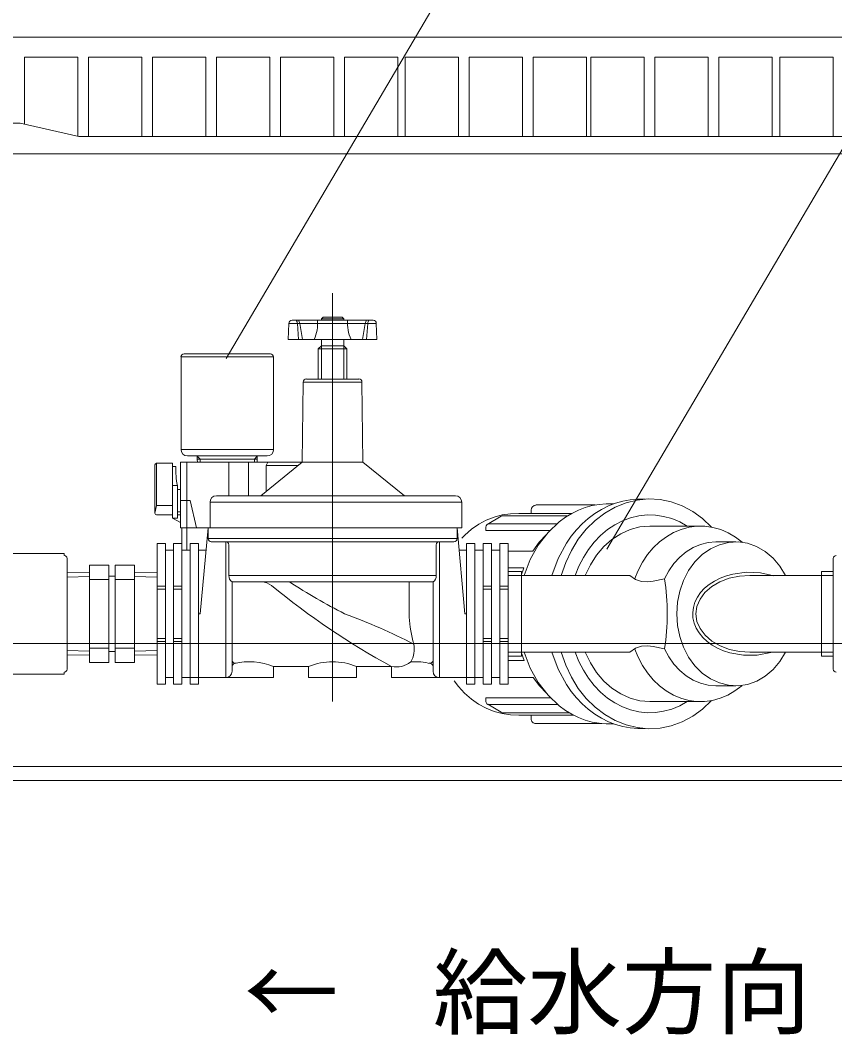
# Model space of a CAD drawing. Units: millimetres, scale not verified. Extents: x -28785 to 23890, y -3354 to 5557.
# Drawn here: x -19341.9 to -19031.7, y -2087.4 to -1701 of the extents above; entities that cross this region are included whole.
import ezdxf
from ezdxf.enums import TextEntityAlignment as Align

# ---------------------------------------------------------------- set-up
doc = ezdxf.new("R2010")
doc.units = ezdxf.units.MM
doc.header["$LTSCALE"] = 10
doc.layers.add('0-4_moji', color=7, linetype='Continuous', lineweight=18)
doc.layers.add('E-0', color=7, linetype='Continuous', lineweight=18)
doc.styles.add('ＭＳ ゴシック', font='')
doc.styles.get('ＭＳ ゴシック').set_extended_font_data('MS Gothic')

msp = doc.modelspace()

# ---------------------------------------------------------------- linework, layer by layer
at = {"layer": 'E-0'}
for p, q in [((-19263.44, -1829.85), (-19038.45, -1447.47)), ((-19118.46, -1902.51), (-18898.03, -1527.86)), ((-19411.03, -1707.4), (-19092.56, -1707.4)), ((-19380.42, -1751.87), (-19108.51, -1751.87)), ((-18870.13, -1751.87), (-19142.29, -1751.87)), ((-19222.97, -1804.93), (-19222.97, -1960.51)), ((-19238.42, -1815.26), (-19207.52, -1815.26)), ((-19227.22, -1814.66), (-19226.61, -1814.05)), ((-19227.22, -1814.66), (-19218.71, -1814.66)), ((-19227.22, -1814.66), (-19227.22, -1815.26)), ((-19226.61, -1814.05), (-19219.32, -1814.05)), ((-19218.71, -1814.66), (-19219.32, -1814.05)), ((-19218.71, -1814.66), (-19218.71, -1815.26)), ((-19239.63, -1816.44), (-19239.86, -1822.56)), ((-19239.63, -1816.44), (-19206.3, -1816.44)), ((-19236.34, -1816.44), (-19235.9, -1822.56)), ((-19235.45, -1816.44), (-19234.42, -1822.56)), ((-19210.49, -1816.44), (-19211.52, -1822.56)), ((-19209.6, -1816.44), (-19210.04, -1822.56)), ((-19206.3, -1816.44), (-19206.08, -1822.56)), ((-19239.86, -1822.56), (-19206.08, -1822.56)), ((-19227.22, -1822.56), (-19227.22, -1824.99)), ((-19218.71, -1822.56), (-19218.71, -1824.99)), ((-19228.44, -1826.2), (-19227.22, -1824.99)), ((-19228.44, -1826.2), (-19217.5, -1826.2)), ((-19228.44, -1826.2), (-19228.44, -1837.63)), ((-19227.22, -1824.99), (-19227.22, -1837.63)), ((-19227.22, -1824.99), (-19218.71, -1824.99)), ((-19217.5, -1826.2), (-19218.71, -1824.99)), ((-19218.71, -1824.99), (-19218.71, -1837.63)), ((-19217.5, -1826.2), (-19217.5, -1837.63)), ((-19280.7, -1829.24), (-19280.7, -1864.49)), ((-19280.7, -1829.24), (-19245.45, -1829.24)), ((-19279.49, -1828.03), (-19246.67, -1828.03)), ((-19245.45, -1829.24), (-19245.45, -1864.49)), ((-19234.16, -1838.83), (-19234.51, -1869.35)), ((-19234.16, -1838.83), (-19211.77, -1838.83)), ((-19232.95, -1837.63), (-19212.99, -1837.63)), ((-19211.77, -1838.83), (-19211.42, -1869.35)), ((-19280.7, -1864.49), (-19245.45, -1864.49)), ((-19290, -1869.72), (-19290, -1885.76)), ((-19290, -1869.72), (-19283.92, -1869.72)), ((-19283.92, -1869.72), (-19283.92, -1890.62)), ((-19280.88, -1869.35), (-19234.51, -1869.35)), ((-19280.88, -1869.35), (-19280.88, -1894.27)), ((-19278.45, -1869.35), (-19278.45, -1894.27)), ((-19278.27, -1866.92), (-19247.88, -1866.92)), ((-19274.5, -1868.14), (-19274.5, -1866.92)), ((-19274.5, -1867.07), (-19273.41, -1868.14)), ((-19274.5, -1868.14), (-19251.65, -1868.14)), ((-19274.5, -1868.14), (-19274.46, -1869.35)), ((-19273.41, -1869.35), (-19273.41, -1868.14)), ((-19262.54, -1869.35), (-19262.54, -1882.11)), ((-19255.04, -1869.35), (-19255.04, -1882.11)), ((-19251.65, -1867.07), (-19252.75, -1868.14)), ((-19252.75, -1869.35), (-19252.75, -1868.14)), ((-19251.65, -1868.14), (-19251.69, -1869.35)), ((-19251.65, -1868.14), (-19251.65, -1866.92)), ((-19234.51, -1869.35), (-19250.32, -1882.11)), ((-19248.27, -1870.57), (-19247.62, -1869.35)), ((-19234.51, -1869.35), (-19211.42, -1869.35)), ((-19211.42, -1869.35), (-19195.62, -1882.11)), ((-19290.61, -1870.32), (-19290.61, -1888.8)), ((-19283.92, -1870.93), (-19282.71, -1870.93)), ((-19248.27, -1870.57), (-19248.27, -1880.46)), ((-19248.27, -1870.57), (-19236.02, -1870.57)), ((-19283.92, -1878.23), (-19282.1, -1878.23)), ((-19282.1, -1878.23), (-19282.1, -1890.62)), ((-19282.1, -1879.68), (-19280.88, -1879.68)), ((-19280.88, -1883.94), (-19277.24, -1883.94)), ((-19277.24, -1883.94), (-19274.81, -1894.27)), ((-19269.62, -1884.55), (-19173.74, -1884.55)), ((-19269.62, -1884.55), (-19269.62, -1894.27)), ((-19267.19, -1882.11), (-19176.17, -1882.11)), ((-19173.74, -1884.55), (-19173.74, -1894.27)), ((-19145.5, -1885.62), (-19122.91, -1885.62)), ((-19290, -1885.76), (-19290.61, -1888.8)), ((-19290, -1885.76), (-19283.92, -1885.76)), ((-19290, -1889.41), (-19283.92, -1889.41)), ((-19282.1, -1888.19), (-19280.88, -1888.19)), ((-19282.1, -1889.41), (-19280.88, -1889.41)), ((-19152.08, -1888.87), (-19131.91, -1888.87)), ((-19147.36, -1887.58), (-19147.36, -1888.87)), ((-19283.92, -1890.62), (-19282.1, -1890.62)), ((-19283.92, -1890.62), (-19280.88, -1892.32)), ((-19158.75, -1889.93), (-19164.07, -1893.08)), ((-19163.35, -1892.85), (-19137.61, -1892.85)), ((-19158.03, -1889.7), (-19133.34, -1889.7)), ((-19270.37, -1894.27), (-19280.88, -1894.27)), ((-19280.34, -1900.35), (-19280.34, -1894.27)), ((-19278.45, -1894.27), (-19278.45, -1902.78)), ((-19270.37, -1894.27), (-19273.41, -1927.09)), ((-19270.37, -1894.27), (-19173.74, -1894.27)), ((-19270.37, -1894.27), (-19270.37, -1898.4)), ((-19175.57, -1894.27), (-19172.53, -1927.09)), ((-19175.57, -1894.27), (-19175.57, -1898.4)), ((-19164.59, -1894.1), (-19164.59, -1895.4)), ((-19164.59, -1895.4), (-19140.28, -1895.4)), ((-19082.77, -1893.66), (-19102.09, -1893.66)), ((-19289.82, -1900.35), (-19289.82, -1953.83)), ((-19289.82, -1900.35), (-19286.66, -1900.35)), ((-19286.66, -1900.35), (-19286.66, -1953.83)), ((-19283.5, -1953.83), (-19283.5, -1900.35)), ((-19283.5, -1900.35), (-19280.34, -1900.35)), ((-19280.34, -1953.83), (-19280.34, -1900.35)), ((-19277.18, -1953.83), (-19277.18, -1900.35)), ((-19277.18, -1900.35), (-19274.02, -1900.35)), ((-19274.02, -1953.83), (-19274.02, -1900.35)), ((-19270.37, -1898.4), (-19175.57, -1898.4)), ((-19269.15, -1899.62), (-19176.78, -1899.62)), ((-19263.69, -1951.39), (-19263.69, -1899.62)), ((-19262.47, -1900.83), (-19262.47, -1912.5)), ((-19183.47, -1900.83), (-19183.47, -1912.5)), ((-19182.25, -1951.39), (-19182.25, -1899.62)), ((-19171.92, -1953.83), (-19171.92, -1900.35)), ((-19168.76, -1900.35), (-19171.92, -1900.35)), ((-19168.76, -1953.83), (-19168.76, -1900.35)), ((-19165.6, -1953.83), (-19165.6, -1900.35)), ((-19162.44, -1900.35), (-19165.6, -1900.35)), ((-19162.44, -1953.83), (-19162.44, -1900.35)), ((-19159.28, -1900.35), (-19159.28, -1953.83)), ((-19156.12, -1900.35), (-19159.28, -1900.35)), ((-19156.12, -1900.35), (-19156.12, -1953.83)), ((-19069.39, -1899.67), (-19076.92, -1899.67)), ((-19325.18, -1904.11), (-19345.57, -1904.11)), ((-19325.18, -1904.86), (-19325.18, -1904.11)), ((-19286.66, -1902.78), (-19283.5, -1902.78)), ((-19280.34, -1902.78), (-19277.18, -1902.78)), ((-19271.16, -1902.78), (-19274.02, -1902.78)), ((-19174.78, -1902.78), (-19171.92, -1902.78)), ((-19165.6, -1902.78), (-19168.76, -1902.78)), ((-19159.28, -1902.78), (-19162.44, -1902.78)), ((-19156.12, -1903.15), (-19146.74, -1903.15)), ((-19324.06, -1905.98), (-19324.06, -1948.19)), ((-19308.17, -1908.55), (-19315.51, -1908.55)), ((-19315.51, -1908.55), (-19315.51, -1945.62)), ((-19308.17, -1945.62), (-19308.17, -1908.55)), ((-19305.74, -1908.55), (-19298.4, -1908.55)), ((-19305.74, -1945.62), (-19305.74, -1908.55)), ((-19298.4, -1908.55), (-19298.4, -1945.62)), ((-19032.26, -1905.98), (-19032.26, -1948.19)), ((-19324.06, -1911.51), (-19315.51, -1911.29)), ((-19305.74, -1912.73), (-19308.17, -1912.73)), ((-19289.84, -1911.51), (-19298.4, -1911.29)), ((-19262.47, -1912.5), (-19183.47, -1912.5)), ((-19156.12, -1909.61), (-19150.13, -1909.61)), ((-19151.03, -1911.02), (-19156.12, -1911.02)), ((-19109.71, -1912.43), (-19156.12, -1912.43)), ((-19151.19, -1912.43), (-19150.13, -1909.61)), ((-19151.03, -1911.02), (-19151.03, -1943.15)), ((-19032.26, -1912.43), (-19064, -1912.43)), ((-19036.78, -1911.02), (-19036.78, -1943.15)), ((-19032.26, -1911.02), (-19036.78, -1911.02)), ((-19324.06, -1913.14), (-19315.51, -1912.92)), ((-19308.17, -1913.98), (-19315.51, -1913.98)), ((-19305.74, -1913.98), (-19298.4, -1913.98)), ((-19289.84, -1913.14), (-19298.4, -1912.92)), ((-19289.82, -1916.51), (-19286.66, -1916.51)), ((-19283.5, -1916.51), (-19280.34, -1916.51)), ((-19261.25, -1914.93), (-19261.25, -1948.96)), ((-19261.25, -1914.93), (-19184.68, -1914.93)), ((-19193.8, -1914.93), (-19193.8, -1928.3)), ((-19184.68, -1914.93), (-19184.68, -1948.96)), ((-19162.44, -1916.51), (-19165.6, -1916.51)), ((-19156.12, -1916.51), (-19159.28, -1916.51)), ((-19289.82, -1917.73), (-19286.66, -1917.73)), ((-19283.5, -1917.73), (-19280.34, -1917.73)), ((-19162.44, -1917.73), (-19165.6, -1917.73)), ((-19156.12, -1917.73), (-19159.28, -1917.73)), ((-19273.41, -1927.09), (-19274.02, -1927.09)), ((-19172.53, -1927.09), (-19171.92, -1927.09)), ((-18799.66, -1938.34), (-19451.14, -1938.34)), ((-19289.82, -1936.44), (-19286.66, -1936.44)), ((-19289.82, -1937.66), (-19286.66, -1937.66)), ((-19283.5, -1936.44), (-19280.34, -1936.44)), ((-19283.5, -1937.66), (-19280.34, -1937.66)), ((-19162.44, -1936.44), (-19165.6, -1936.44)), ((-19162.44, -1937.66), (-19165.6, -1937.66)), ((-19156.12, -1936.44), (-19159.28, -1936.44)), ((-19156.12, -1937.66), (-19159.28, -1937.66)), ((-19324.06, -1941.03), (-19315.51, -1941.25)), ((-19324.06, -1942.67), (-19315.51, -1942.89)), ((-19308.17, -1940.19), (-19315.51, -1940.19)), ((-19305.74, -1941.45), (-19308.17, -1941.45)), ((-19305.74, -1940.19), (-19298.4, -1940.19)), ((-19289.84, -1941.03), (-19298.4, -1941.25)), ((-19289.84, -1942.67), (-19298.4, -1942.89)), ((-19109.71, -1941.74), (-19156.12, -1941.74)), ((-19151.03, -1943.15), (-19156.12, -1943.15)), ((-19149.98, -1944.91), (-19151.19, -1941.74)), ((-19032.26, -1941.74), (-19064, -1941.74)), ((-19032.26, -1943.15), (-19036.78, -1943.15)), ((-19308.17, -1945.62), (-19315.51, -1945.62)), ((-19305.74, -1945.62), (-19298.4, -1945.62)), ((-19245.45, -1947.14), (-19232.08, -1947.14)), ((-19245.45, -1947.14), (-19245.45, -1951.39)), ((-19232.08, -1947.14), (-19232.08, -1951.39)), ((-19213.85, -1947.14), (-19200.48, -1947.14)), ((-19213.85, -1947.14), (-19213.85, -1951.39)), ((-19200.48, -1947.14), (-19200.48, -1951.39)), ((-19156.12, -1944.91), (-19149.98, -1944.91)), ((-19325.18, -1950.06), (-19345.57, -1950.06)), ((-19325.18, -1949.31), (-19325.18, -1950.06)), ((-19286.66, -1951.39), (-19283.5, -1951.39)), ((-19263.69, -1951.39), (-19274.02, -1951.39)), ((-19263.69, -1951.39), (-19245.45, -1951.39)), ((-19232.08, -1951.39), (-19213.85, -1951.39)), ((-19200.48, -1951.39), (-19182.25, -1951.39)), ((-19182.25, -1951.39), (-19171.92, -1951.39)), ((-19168.76, -1951.39), (-19171.92, -1951.39)), ((-19165.6, -1951.39), (-19168.76, -1951.39)), ((-19159.28, -1951.39), (-19162.44, -1951.39)), ((-19156.12, -1951.37), (-19146.51, -1951.37)), ((-19289.82, -1953.83), (-19286.66, -1953.83)), ((-19283.5, -1953.83), (-19280.34, -1953.83)), ((-19277.18, -1953.83), (-19274.02, -1953.83)), ((-19168.76, -1953.83), (-19171.92, -1953.83)), ((-19162.44, -1953.83), (-19165.6, -1953.83)), ((-19156.12, -1953.83), (-19159.28, -1953.83)), ((-19069.39, -1954.51), (-19076.92, -1954.51)), ((-19164.59, -1959.12), (-19139.95, -1959.12)), ((-19164.59, -1960.43), (-19164.59, -1959.12)), ((-19158.75, -1964.59), (-19163.89, -1961.55)), ((-19163.35, -1961.67), (-19137.2, -1961.67)), ((-19082.77, -1960.51), (-19102.09, -1960.51)), ((-19158.03, -1964.82), (-19132.77, -1964.82)), ((-19152.08, -1965.66), (-19131.26, -1965.66)), ((-19147.36, -1967.04), (-19147.36, -1965.65)), ((-19145.5, -1968.9), (-19120.39, -1968.9)), ((-18832.93, -1985.25), (-19417.87, -1985.25))]:
    msp.add_line(p, q, dxfattribs=at)
for points in [[(-18799.66, -1852.5), (-18834.08, -1852.5), (-18839.77, -1707.4), (-19158.25, -1707.4)], [(-19340.35, -1740.55), (-19340.35, -1715.03), (-19320.03, -1715.03), (-19320.03, -1745.18)], [(-19315.97, -1745.24), (-19315.97, -1715.03), (-19295.65, -1715.03), (-19295.65, -1745.18)], [(-19291.59, -1745.24), (-19291.59, -1715.03), (-19271.28, -1715.03), (-19271.28, -1745.18)], [(-19267.21, -1745.24), (-19267.21, -1715.03), (-19246.9, -1715.03), (-19246.9, -1745.18)], [(-19242.84, -1745.24), (-19242.84, -1715.03), (-19222.52, -1715.03), (-19222.52, -1745.18)], [(-19218.46, -1745.24), (-19218.46, -1715.03), (-19198.14, -1715.03), (-19198.14, -1745.18)], [(-19195.29, -1745.24), (-19195.29, -1715.03), (-19174.98, -1715.03), (-19174.98, -1745.18)], [(-19170.91, -1745.24), (-19170.91, -1715.03), (-19150.6, -1715.03), (-19150.6, -1745.18)], [(-19146.54, -1745.24), (-19146.54, -1715.03), (-19126.22, -1715.03), (-19126.22, -1745.18)], [(-18856.79, -1711.88), (-18857.69, -1728.64), (-18870, -1728.64), (-18870, -1740.17), (-18908.79, -1740.17), (-18931.15, -1745.24), (-19141, -1745.24)], [(-19104.27, -1745.24), (-19104.27, -1715.03), (-19124.58, -1715.03), (-19124.58, -1745.18)], [(-19079.89, -1745.24), (-19079.89, -1715.03), (-19100.2, -1715.03), (-19100.2, -1745.18)], [(-19055.51, -1745.24), (-19055.51, -1715.03), (-19075.82, -1715.03), (-19075.82, -1745.18)], [(-19032.34, -1745.24), (-19032.34, -1715.03), (-19052.66, -1715.03), (-19052.66, -1745.18)], [(-19380.8, -1740.17), (-19342.01, -1740.17), (-19319.66, -1745.24), (-19109.8, -1745.24)], [(-19149.96, -1912.43), (-19147.66, -1906.42), (-19144.62, -1900.93), (-19140.91, -1896.09), (-19136.62, -1892.03), (-19134.3, -1890.32), (-19131.86, -1888.84), (-19129.34, -1887.6), (-19126.75, -1886.61), (-19124.1, -1885.87), (-19121.41, -1885.38), (-19118.7, -1885.16), (-19115.99, -1885.2)], [(-19139.39, -1912.43), (-19137.04, -1906.05), (-19133.9, -1900.22), (-19132.06, -1897.55), (-19130.04, -1895.06), (-19127.87, -1892.79), (-19125.55, -1890.73), (-19123.11, -1888.9), (-19120.56, -1887.32), (-19117.91, -1885.99), (-19115.19, -1884.92), (-19112.4, -1884.12), (-19109.57, -1883.6), (-19106.71, -1883.35), (-19103.85, -1883.38)], [(-19135.86, -1912.43), (-19134.16, -1907.54), (-19131.98, -1902.94), (-19129.36, -1898.69), (-19126.34, -1894.86), (-19122.96, -1891.51), (-19119.27, -1888.69), (-19115.33, -1886.43), (-19111.19, -1884.77), (-19106.92, -1883.73), (-19102.58, -1883.33), (-19098.23, -1883.58), (-19093.94, -1884.47), (-19089.77, -1885.99), (-19085.78, -1888.12), (-19082.03, -1890.82), (-19078.57, -1894.06)], [(-19152.08, -1888.88), (-19155.22, -1888.96), (-19158.34, -1889.41), (-19161.41, -1890.24), (-19164.4, -1891.43), (-19167.28, -1892.99), (-19170.01, -1894.88), (-19172.58, -1897.1), (-19173.73, -1898.32)], [(-19130.52, -1912.43), (-19129.13, -1908.93), (-19127.45, -1905.63), (-19125.51, -1902.55), (-19123.31, -1899.74), (-19120.89, -1897.21), (-19118.27, -1895.01), (-19115.48, -1893.14), (-19112.54, -1891.64), (-19109.5, -1890.51), (-19106.37, -1889.77), (-19103.2, -1889.43), (-19100.02, -1889.49), (-19096.86, -1889.95), (-19093.75, -1890.81), (-19090.73, -1892.05), (-19087.84, -1893.66)], [(-19146.74, -1903.15), (-19144.29, -1899.79), (-19141.54, -1896.81)], [(-19126.69, -1912.43), (-19124.78, -1908.39), (-19122.43, -1904.72), (-19119.68, -1901.48), (-19116.59, -1898.74), (-19113.22, -1896.55), (-19109.63, -1894.96), (-19105.9, -1893.99), (-19102.09, -1893.66)], [(-19107.92, -1913.86), (-19106.56, -1910.53), (-19104.91, -1907.41), (-19102.98, -1904.53), (-19100.8, -1901.93), (-19098.4, -1899.64), (-19095.8, -1897.69), (-19093.05, -1896.1), (-19090.16, -1894.9), (-19087.19, -1894.1), (-19084.16, -1893.7), (-19081.11, -1893.72), (-19078.09, -1894.15), (-19075.12, -1894.99), (-19072.25, -1896.23), (-19069.5, -1897.85), (-19066.92, -1899.83)], [(-19096.53, -1913.72), (-19094.91, -1910.67), (-19092.97, -1907.91), (-19090.75, -1905.48), (-19088.29, -1903.44), (-19085.62, -1901.81), (-19082.81, -1900.63), (-19079.89, -1899.91), (-19076.92, -1899.67)], [(-19050.41, -1941.74), (-19052.58, -1945.27), (-19055.18, -1948.33), (-19058.16, -1950.83), (-19061.42, -1952.73), (-19064.9, -1953.95), (-19068.49, -1954.48), (-19072.1, -1954.31), (-19075.64, -1953.42), (-19079.02, -1951.86), (-19082.15, -1949.65), (-19084.95, -1946.86), (-19087.35, -1943.56), (-19089.28, -1939.83), (-19090.69, -1935.77), (-19091.56, -1931.48), (-19091.85, -1927.09), (-19091.56, -1922.69), (-19090.69, -1918.4), (-19089.28, -1914.34), (-19087.35, -1910.61), (-19084.95, -1907.31), (-19082.15, -1904.52), (-19079.02, -1902.31), (-19075.64, -1900.75), (-19072.1, -1899.87), (-19068.49, -1899.69), (-19064.9, -1900.22), (-19061.43, -1901.45), (-19058.16, -1903.34), (-19055.18, -1905.84), (-19052.58, -1908.9), (-19050.41, -1912.43)], [(-19096.53, -1913.72), (-19100.83, -1914.62), (-19102.89, -1914.93), (-19105.35, -1914.82), (-19107.64, -1914.03), (-19109.71, -1912.43)], [(-19056.06, -1941.87), (-19061.19, -1942.83), (-19066.47, -1942.86), (-19071.62, -1941.96), (-19074.05, -1941.18), (-19076.33, -1940.19), (-19078.43, -1938.99), (-19080.32, -1937.62), (-19081.98, -1936.07), (-19083.37, -1934.37), (-19084.46, -1932.55), (-19085.24, -1930.63), (-19085.68, -1928.64), (-19085.77, -1926.62), (-19085.52, -1924.61), (-19084.92, -1922.65), (-19083.99, -1920.77), (-19082.76, -1919), (-19081.25, -1917.37), (-19079.48, -1915.9), (-19077.48, -1914.6), (-19075.29, -1913.5), (-19072.94, -1912.6), (-19070.46, -1911.92), (-19065.25, -1911.24), (-19059.98, -1911.48), (-19054.93, -1912.65)], [(-19063.93, -1941.74), (-19067.95, -1941.47), (-19071.82, -1940.64), (-19075.38, -1939.29), (-19078.51, -1937.48), (-19081.07, -1935.26), (-19082.98, -1932.72), (-19084.16, -1929.97), (-19084.57, -1927.11), (-19084.18, -1924.25), (-19083.01, -1921.5), (-19081.11, -1918.96), (-19078.56, -1916.73), (-19075.44, -1914.91), (-19071.88, -1913.55), (-19068.02, -1912.71), (-19064.01, -1912.43)], [(-19096.53, -1940.46), (-19100.83, -1939.55), (-19102.89, -1939.24), (-19105.35, -1939.35), (-19107.64, -1940.14), (-19109.71, -1941.74)], [(-19115.99, -1968.97), (-19118.7, -1969.01), (-19121.41, -1968.79), (-19124.1, -1968.31), (-19126.75, -1967.57), (-19129.34, -1966.57), (-19131.86, -1965.33), (-19134.3, -1963.85), (-19136.62, -1962.15), (-19140.91, -1958.08), (-19144.62, -1953.24), (-19147.66, -1947.75), (-19149.96, -1941.74)], [(-19103.85, -1970.79), (-19106.71, -1970.82), (-19109.57, -1970.57), (-19112.4, -1970.05), (-19115.19, -1969.25), (-19117.91, -1968.18), (-19120.56, -1966.86), (-19123.11, -1965.27), (-19125.55, -1963.44), (-19127.87, -1961.39), (-19130.04, -1959.11), (-19132.06, -1956.63), (-19133.9, -1953.96), (-19137.05, -1948.12), (-19139.39, -1941.74)], [(-19078.57, -1960.11), (-19082.03, -1963.35), (-19085.78, -1966.05), (-19089.77, -1968.18), (-19093.94, -1969.7), (-19098.23, -1970.59), (-19102.58, -1970.84), (-19106.92, -1970.44), (-19111.19, -1969.41), (-19115.33, -1967.75), (-19119.27, -1965.49), (-19122.96, -1962.66), (-19126.34, -1959.31), (-19129.36, -1955.48), (-19131.98, -1951.24), (-19134.16, -1946.63), (-19135.86, -1941.74)], [(-19087.84, -1960.51), (-19090.73, -1962.12), (-19093.75, -1963.37), (-19096.86, -1964.22), (-19100.02, -1964.68), (-19103.2, -1964.74), (-19106.37, -1964.4), (-19109.5, -1963.66), (-19112.54, -1962.54), (-19115.48, -1961.03), (-19118.27, -1959.17), (-19120.89, -1956.96), (-19123.31, -1954.44), (-19125.51, -1951.62), (-19127.45, -1948.55), (-19129.13, -1945.24), (-19130.52, -1941.74)], [(-19102.09, -1960.51), (-19105.9, -1960.19), (-19109.63, -1959.22), (-19113.22, -1957.62), (-19116.59, -1955.43), (-19119.68, -1952.69), (-19122.43, -1949.45), (-19124.78, -1945.78), (-19126.69, -1941.74)], [(-19067.12, -1954.51), (-19069.7, -1956.45), (-19072.44, -1958.04), (-19075.3, -1959.24), (-19078.26, -1960.05), (-19081.27, -1960.46), (-19084.31, -1960.46), (-19087.32, -1960.05), (-19090.28, -1959.23), (-19093.14, -1958.02), (-19095.88, -1956.43), (-19098.46, -1954.48), (-19100.84, -1952.2), (-19103.01, -1949.6), (-19104.92, -1946.74), (-19106.57, -1943.63), (-19107.92, -1940.31)], [(-19076.92, -1954.51), (-19079.89, -1954.27), (-19082.81, -1953.55), (-19085.62, -1952.36), (-19088.29, -1950.73), (-19090.75, -1948.69), (-19092.97, -1946.27), (-19094.91, -1943.51), (-19096.53, -1940.46)], [(-19280.34, -1951.39), (-19277.18, -1951.39), (-19274.02, -1951.39)], [(-19141.54, -1957.36), (-19144.16, -1954.54), (-19146.51, -1951.37)], [(-19152.08, -1965.64), (-19155.24, -1965.56), (-19158.38, -1965.11), (-19161.47, -1964.27), (-19164.47, -1963.06), (-19167.36, -1961.49), (-19170.1, -1959.57), (-19172.68, -1957.33), (-19175.06, -1954.78), (-19176.68, -1952.66)], [(-18827.62, -1962.6), (-18827.62, -1990.6), (-19423.19, -1990.6)]]:
    msp.add_lwpolyline(points, dxfattribs=at)
for centre, radius, start, end in [((-19238.42, -1816.48), 1.22, 90, 177.898), ((-19238.84, -1816.83), 2.54, 8.9611, 38.1461), ((-19238.12, -1816.9), 2.71, 9.8315, 37.0767), ((-19243.48, -1816.36), 14.83, 335.312, 4.2442), ((-19202.46, -1816.36), 14.83, 175.7558, 204.688), ((-19207.82, -1816.9), 2.71, 142.9233, 170.1685), ((-19207.1, -1816.83), 2.54, 141.8539, 171.0389), ((-19207.52, -1816.48), 1.22, 2.102, 90), ((-19279.49, -1829.24), 1.22, 90, 180), ((-19246.67, -1829.24), 1.22, 0, 90), ((-19232.95, -1838.84), 1.22, 90, 179.3415), ((-19212.99, -1838.84), 1.22, 0.6585, 90), ((-19278.27, -1864.49), 2.43, 180, 270), ((-19247.88, -1864.49), 2.43, 270, 0), ((-19290, -1870.32), 0.608, 90, 180), ((-19250.19, -1871.89), 32.53, 178.3053, 191.2219), ((-19267.19, -1884.55), 2.43, 90, 180), ((-19176.17, -1884.55), 2.43, 0, 90), ((-19145.5, -1887.58), 1.86, 89.9985, 179.9967), ((-19290, -1888.8), 0.608, 180, 270), ((-19163.35, -1894.09), 1.24, 90.0031, 179.9983), ((-19158.03, -1890.94), 1.24, 89.9954, 125.354), ((-19269.15, -1898.4), 1.22, 180, 270), ((-19263.69, -1900.83), 1.22, 0, 90), ((-19182.25, -1900.83), 1.22, 90, 180), ((-19176.78, -1898.4), 1.22, 270, 0), ((-19325.18, -1905.98), 1.12, 0, 90), ((-19031.14, -1905.98), 1.12, 90, 180), ((-19259.68, -1912.63), 2.79, 177.3925, 235.7376), ((-19186.25, -1912.63), 2.79, 304.2624, 2.6075), ((-19250.08, -1921.01), 6.08, 50.4443, 90), ((-19065.62, -1697.69), 283.57, 230.4443, 241.604), ((-19110.64, -1716.71), 236.35, 236.9977, 242.8825), ((-19182.63, -1927.09), 87.13, 351.1732, 8.8265), ((-19294.39, -2136.84), 223.1, 62.6747, 70.08), ((-19151.05, -1926.08), 42.81, 182.9693, 197.0467), ((-19202.18, -1940.28), 10.34, 330.4067, 9.1933), ((-19260.04, -1944.71), 1.22, 180, 282.6804), ((-19260.04, -1947.21), 1.22, 104.078, 180), ((-19254.57, -1969.02), 23.7, 67.3801, 104.078), ((-19222.97, -1969.02), 23.7, 67.3801, 112.6199), ((-19198.68, -1938.6), 8.73, 258.0649, 308.9667), ((-19191.37, -1969.02), 23.7, 75.922, 94.4117), ((-19185.9, -1944.71), 1.22, 257.3196, 0), ((-19185.9, -1947.21), 1.22, 0, 75.922), ((-19325.18, -1948.19), 1.12, 270, 0), ((-19263.69, -1948.96), 2.43, 270, 0), ((-19182.25, -1948.96), 2.43, 180, 270), ((-19031.14, -1948.19), 1.12, 180, 270), ((-19163.35, -1960.43), 1.24, 180.001, 270), ((-19158.03, -1963.58), 1.24, 234.646, 270.0046), ((-19145.5, -1967.04), 1.86, 180, 270.002)]:
    msp.add_arc(centre, radius, start, end, dxfattribs=at)

# ---------------------------------------------------------------- texts
at = {"layer": '0-4_moji', "style": 'ＭＳ ゴシック'}
msp.add_text('←\u3000給水方向', height=26.39, dxfattribs=at).set_placement((-19256.68, -2092.3), align=Align.BOTTOM_LEFT)

doc.saveas('drawing.dxf')
